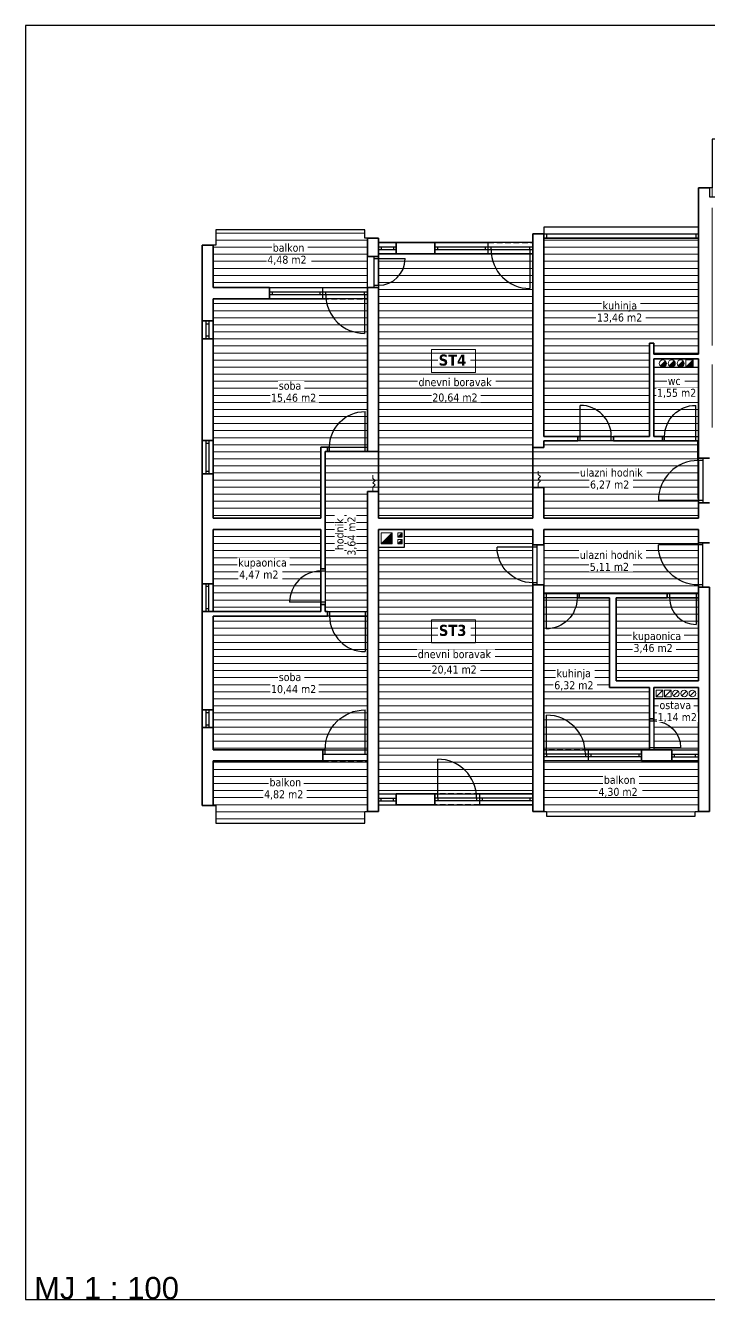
# Model space of a CAD drawing. Header units: centimetres. Extents: x 642232439 to 646206409, y 502891828 to 503284195.
# Drawn here: x 646184511 to 646186050, y 503268121 to 503270987 of the extents above; entities that cross this region are included whole.
import ezdxf

# ---------------------------------------------------------------- set-up
doc = ezdxf.new("R2010")
doc.units = ezdxf.units.CM
doc.linetypes.add('HIDDENX2', pattern=[19.05, 12.7, -6.35])
for name, color, linetype, lineweight in [('.ETAZA_5_ST3', 130, 'Continuous', 13), ('.ETAZA_6_ST4', 200, 'Continuous', 13), ('.ETAZA_7_ST5', 100, 'Continuous', 13), ('_POVRŠINA', 255, 'Continuous', 5), ('TP_01 - 0.35', 1, 'Continuous', 35), ('TP_02 - 0.10', 2, 'Continuous', 9), ('TP_03 - 0.15', 3, 'Continuous', 15), ('TP_07 - 0.20', 7, 'Continuous', 20)]:
    doc.layers.add(name, color=color, linetype=linetype, lineweight=lineweight)
doc.layers.add('_POLILINE_ET', color=4, linetype='Continuous', plot=False)
doc.layers.add('SAST_Linija sastavnice', color=3, linetype='Continuous', plot=False)
for name, color, linetype in [('TP_Hatch', 252, 'Continuous'), ('TP_Hidden', 8, 'HIDDENX2'), ('TP_Otvori', 8, 'Continuous'), ('TP_Otvori.block', 8, 'Continuous')]:
    doc.layers.add(name, color=color, linetype=linetype)
doc.styles.get("Standard").update_dxf_attribs({"font": 'arial.ttf'})
doc.styles.add('tahoma10', font='tahoma.ttf', dxfattribs={"height": 2})
pattern_1 = [(180, (643183442.702, 503085608.108), (-3e-15, -15.875), [])]

# ---------------------------------------------------------------- blocks, each defined once
blk = doc.blocks.new('*U523')
at = {"layer": 'TP_Otvori'}
for p, q in [((5, 0), (5, 80)), ((5, 0), (0, 0)), ((85, 0), (5, 0)), ((5, -10), (5, 0)), ((85, -10), (85, 0)), ((85, 0), (90, 0)), ((90, -10), (0, -10))]:
    blk.add_line(p, q, dxfattribs=at)
blk.add_arc((5, 0), 80, 0, 90, dxfattribs=at)
blk = doc.blocks.new('*U525')
at = {"layer": 'TP_Otvori'}
for p, q in [((5, 0), (5, 90)), ((5, 0), (0, 0)), ((95, 0), (5, 0)), ((5, -10), (5, 0)), ((95, -10), (95, 0)), ((95, 0), (100, 0)), ((100, -10), (0, -10))]:
    blk.add_line(p, q, dxfattribs=at)
blk.add_arc((5, 0), 90, 0, 90, dxfattribs=at)
blk = doc.blocks.new('*U526')
at = {"layer": 'TP_Otvori'}
for p, q in [((5, 0), (5, 60)), ((5, 0), (0, 0)), ((65, 0), (5, 0)), ((5, -10), (5, 0)), ((65, -10), (65, 0)), ((65, 0), (70, 0)), ((70, -10), (0, -10))]:
    blk.add_line(p, q, dxfattribs=at)
blk.add_arc((5, 0), 60, 0, 90, dxfattribs=at)
blk = doc.blocks.new('*U524')
at = {"layer": 'TP_Otvori'}
for p, q in [((5, 0), (5, 70)), ((5, 0), (0, 0)), ((75, 0), (5, 0)), ((5, -10), (5, 0)), ((75, -10), (75, 0)), ((75, 0), (80, 0)), ((80, -10), (0, -10))]:
    blk.add_line(p, q, dxfattribs=at)
blk.add_arc((5, 0), 70, 0, 90, dxfattribs=at)
blk = doc.blocks.new('*U93')
at = {"layer": 'TP_01 - 0.35'}
for p, q in [((0, 0), (0, -30)), ((72, 0), (72, -30))]:
    blk.add_line(p, q, dxfattribs=at)
at = {"layer": 'TP_Otvori'}
for p, q in [((0, 0), (72, 0)), ((0, -11.3), (72, -11.3)), ((0, -18.8), (72, -18.8)), ((0, -30), (72, -30)), ((7.5, -11.3), (7.5, -18.8)), ((64.5, -11.3), (64.5, -18.8))]:
    blk.add_line(p, q, dxfattribs=at)
blk = doc.blocks.new('*U89')
at = {"layer": 'TP_01 - 0.35'}
for p, q in [((0, 0), (0, -30)), ((48, 0), (48, -30))]:
    blk.add_line(p, q, dxfattribs=at)
at = {"layer": 'TP_Otvori'}
for p, q in [((0, 0), (48, 0)), ((0, -11.3), (48, -11.3)), ((0, -18.8), (48, -18.8)), ((0, -30), (48, -30)), ((7.5, -11.3), (7.5, -18.8)), ((40.5, -11.3), (40.5, -18.8))]:
    blk.add_line(p, q, dxfattribs=at)
blk = doc.blocks.new('*U527')
at = {"layer": 'TP_01 - 0.35'}
for p, q in [((0, 0), (0, -30)), ((48, 0), (48, -30))]:
    blk.add_line(p, q, dxfattribs=at)
at = {"layer": 'TP_Otvori'}
for p, q in [((0, 0), (48, 0)), ((0, -11.3), (48, -11.3)), ((0, -18.8), (48, -18.8)), ((0, -30), (48, -30)), ((7.5, -11.3), (7.5, -18.8)), ((40.5, -11.3), (40.5, -18.8))]:
    blk.add_line(p, q, dxfattribs=at)
blk = doc.blocks.new('*U102')
at = {"layer": 'TP_01 - 0.35'}
for p, q in [((0, 0), (0, -30)), ((48, 0), (48, -30))]:
    blk.add_line(p, q, dxfattribs=at)
at = {"layer": 'TP_Otvori'}
for p, q in [((0, 0), (48, 0)), ((0, -11.3), (48, -11.3)), ((0, -18.8), (48, -18.8)), ((0, -30), (48, -30)), ((7.5, -11.3), (7.5, -18.8)), ((40.5, -11.3), (40.5, -18.8))]:
    blk.add_line(p, q, dxfattribs=at)
blk = doc.blocks.new('*U105')
at = {"layer": 'TP_01 - 0.35'}
for p, q in [((0, 0), (0, -30)), ((75, 0), (75, -30))]:
    blk.add_line(p, q, dxfattribs=at)
at = {"layer": 'TP_Otvori'}
for p, q in [((0, 0), (75, 0)), ((0, -11.3), (75, -11.3)), ((0, -18.8), (75, -18.8)), ((0, -30), (75, -30)), ((7.5, -11.3), (7.5, -18.8)), ((67.5, -11.3), (67.5, -18.8))]:
    blk.add_line(p, q, dxfattribs=at)
blk = doc.blocks.new('*U104')
at = {"layer": 'TP_Otvori'}
for p, q in [((5, 0), (5, 70)), ((5, 0), (0, 0)), ((75, 0), (5, 0)), ((5, -10), (5, 0)), ((75, -10), (75, 0)), ((75, 0), (80, 0)), ((80, -10), (0, -10))]:
    blk.add_line(p, q, dxfattribs=at)
blk.add_arc((5, 0), 70, 0, 90, dxfattribs=at)
blk = doc.blocks.new('*U101')
at = {"layer": 'TP_01 - 0.35'}
for p, q in [((0, 0), (0, -30)), ((90, 0), (90, -30))]:
    blk.add_line(p, q, dxfattribs=at)
at = {"layer": 'TP_Otvori'}
for p, q in [((0, 0), (90, 0)), ((0, -11.3), (90, -11.3)), ((0, -18.8), (90, -18.8)), ((0, -30), (90, -30)), ((7.5, -11.3), (7.5, -18.8)), ((82.5, -11.3), (82.5, -18.8))]:
    blk.add_line(p, q, dxfattribs=at)

msp = doc.modelspace()

# ---------------------------------------------------------------- hatches: boundary and pattern name
at = {"layer": '.ETAZA_5_ST3'}
h = msp.add_hatch(dxfattribs=at)
h.set_pattern_fill('ANSI31', color=256, scale=5, angle=135)
h.set_pattern_definition(pattern_1)
h.paths.add_polyline_path([(646185677.33, 503269699.52), (646185677.33, 503269357.52), (646185915.33, 503269357.52), (646185915.33, 503269497.52), (646185825.33, 503269497.52), (646185825.33, 503269699.52)], flags=17)
h.paths.add_polyline_path([(646185840.33, 503269699.52), (646185840.33, 503269512.52), (646186025.33, 503269512.52), (646186025.33, 503269699.52)], flags=17)
h.paths.add_polyline_path([(646185677.33, 503269332.52), (646185677.33, 503269218.52), (646185683.33, 503269218.52), (646185683.33, 503269208.52), (646186018.33, 503269208.52), (646186018.33, 503269218.52), (646186025.33, 503269218.52), (646186025.33, 503269332.52)])
edge = h.paths.add_edge_path()
edge.add_line((646185677.33, 503269853.52), (646185677.33, 503269709.52))
edge.add_line((646185677.33, 503269709.52), (646186025.33, 503269709.52))
edge.add_line((646186025.33, 503269709.52), (646186025.33, 503269853.52))
edge.add_line((646186025.33, 503269853.52), (646185677.33, 503269853.52))
edge.add_line((646185363.33, 503269853.52), (646185363.33, 503269812.52))
edge.add_line((646185363.33, 503269812.52), (646185305.33, 503269812.52))
edge.add_line((646185305.33, 503269812.52), (646185305.33, 503269258.52))
edge.add_line((646185305.33, 503269258.52), (646185652.33, 503269258.52))
edge.add_line((646185652.33, 503269258.52), (646185652.33, 503269853.52))
edge.add_line((646185652.33, 503269853.52), (646185363.33, 503269853.52))
edge.add_line((646185925.33, 503269472.52), (646185925.33, 503269357.52))
edge.add_line((646185925.33, 503269357.52), (646186025.33, 503269358.02))
edge.add_line((646186025.33, 503269358.02), (646186025.33, 503269472.52))
edge.add_line((646186025.33, 503269472.52), (646185925.83, 503269472.52))
at = {"layer": '.ETAZA_6_ST4'}
h = msp.add_hatch(dxfattribs=at)
h.set_pattern_fill('ANSI31', color=256, scale=5, angle=135)
h.set_pattern_definition(pattern_1)
h.paths.add_polyline_path([(646185677.33, 503270052.52), (646185677.33, 503270037.52), (646185652.33, 503270037.52), (646185652.33, 503269947.52), (646185677.33, 503269947.52), (646185677.33, 503269878.52), (646186025.33, 503269878.52), (646186024.33, 503270052.52)], flags=17)
h.paths.add_polyline_path([(646185677.33, 503270508.52), (646185677.33, 503270062.52), (646185915.33, 503270062.52), (646185915.33, 503270272.52), (646185925.33, 503270272.52), (646185925.33, 503270247.52), (646186025.33, 503270247.52), (646186025.33, 503270508.52)])
h.paths.add_polyline_path([(646184939.33, 503270527.52), (646184939.33, 503270492.52), (646184933.33, 503270492.52), (646184933.33, 503270397.52), (646185280.33, 503270397.52), (646185280.33, 503270508.52), (646185274.33, 503270508.52), (646185274.33, 503270527.52)])
h.paths.add_polyline_path([(646184933.33, 503270372.52), (646184933.33, 503269878.52), (646185175.33, 503269878.52), (646185175.33, 503270038.52), (646185280.33, 503270038.52), (646185280.33, 503270372.52)])
h.paths.add_polyline_path([(646185305.33, 503270028.52), (646185185.33, 503270028.52), (646185185.33, 503269668.52), (646185280.33, 503269668.52), (646185280.33, 503269938.52), (646185305.33, 503269938.52)])
h.paths.add_polyline_path([(646184933.33, 503269853.52), (646184933.33, 503269668.52), (646185175.33, 503269668.52), (646185175.33, 503269853.52)])
h.paths.add_polyline_path([(646184933.33, 503269658.52), (646184933.33, 503269357.52), (646185280.33, 503269357.52), (646185280.33, 503269658.52)])
h.paths.add_polyline_path([(646184933.33, 503269332.52), (646184933.33, 503269232.52), (646184939.33, 503269232.52), (646184939.33, 503269192.52), (646185274.33, 503269192.52), (646185274.33, 503269218.52), (646185280.33, 503269218.52), (646185280.33, 503269332.52)])
edge = h.paths.add_edge_path()
edge.add_line((646185925.33, 503270217.52), (646185925.33, 503270062.52))
edge.add_line((646185925.33, 503270062.52), (646186025.33, 503270062.52))
edge.add_line((646186025.33, 503270062.52), (646186025.33, 503270217.52))
edge.add_line((646186025.33, 503270217.52), (646185925.33, 503270217.52))
edge.add_line((646185305.33, 503270473.52), (646185305.33, 503269878.52))
edge.add_line((646185305.33, 503269878.52), (646185652.33, 503269878.52))
edge.add_line((646185652.33, 503269878.52), (646185652.33, 503270473.52))
edge.add_line((646185652.33, 503270473.52), (646185305.33, 503270473.52))
at = {"layer": '.ETAZA_7_ST5'}
h = msp.add_hatch(dxfattribs=at)
h.set_pattern_fill('ANSI31', color=256, scale=5, angle=45)
h.set_pattern_definition([(90, (643183442.702, 503085608.108), (-15.875, 3e-15), [])])
h.paths.add_polyline_path([(646186056.33, 503270731.52), (646186056.33, 503270621.52), (646186050.33, 503270621.52), (646186050.33, 503270601.52), (646186396.33, 503270601.52), (646186396.33, 503270731.52)])
h.paths.add_polyline_path([(646186050.33, 503270576.52), (646186050.33, 503270267.52), (646186396.33, 503270267.52), (646186396.33, 503270576.52)], flags=17)
h.paths.add_polyline_path([(646186421.33, 503270762.52), (646186421.33, 503270267.52), (646186767.33, 503270267.52), (646186767.33, 503270762.52)])
h.paths.add_polyline_path([(646186792.33, 503270466.72), (646186792.33, 503270182.52), (646186964.33, 503270182.52), (646186964.33, 503270192.72), (646187137.33, 503270192.72), (646187137.33, 503270466.72)])
h.paths.add_polyline_path([(646186792.33, 503270172.52), (646186792.33, 503270027.72), (646186884.33, 503270027.72), (646186884.33, 503270172.52)])
edge = h.paths.add_edge_path()
edge.add_line((646186132.33, 503270257.52), (646186132.33, 503270224.52))
edge.add_line((646186132.33, 503270224.52), (646186050.33, 503270224.52))
edge.add_line((646186050.33, 503270224.52), (646186050.33, 503270082.52))
edge.add_line((646186050.33, 503270082.52), (646186296.33, 503270082.52))
edge.add_line((646186296.33, 503270082.52), (646186296.33, 503270257.52))
edge.add_line((646186296.33, 503270257.52), (646186132.33, 503270257.52))
edge.add_line((646186306.33, 503270257.52), (646186306.33, 503270082.52))
edge.add_line((646186306.33, 503270082.52), (646186396.33, 503270082.52))
edge.add_line((646186396.33, 503270082.52), (646186396.33, 503270142.52))
edge.add_line((646186396.33, 503270142.52), (646186421.33, 503270142.52))
edge.add_line((646186421.33, 503270142.52), (646186421.33, 503270122.52))
edge.add_line((646186421.33, 503270122.52), (646186481.33, 503270122.52))
edge.add_line((646186481.33, 503270122.52), (646186481.33, 503270082.52))
edge.add_line((646186481.33, 503270082.52), (646186767.33, 503270082.52))
edge.add_line((646186767.33, 503270082.52), (646186767.33, 503270257.52))
edge.add_line((646186767.33, 503270257.52), (646186306.33, 503270257.52))
edge.add_line((646186792.33, 503270596.72), (646186792.33, 503270491.72))
edge.add_line((646186792.33, 503270491.72), (646187137.33, 503270491.72))
edge.add_line((646187137.33, 503270491.72), (646187137.33, 503270596.72))
edge.add_line((646187137.33, 503270596.72), (646186792.33, 503270596.72))
edge.add_line((646186894.33, 503270172.52), (646186894.33, 503270027.72))
edge.add_line((646186894.33, 503270027.72), (646186964.33, 503270027.72))
edge.add_line((646186964.33, 503270027.72), (646186964.33, 503270172.52))
edge.add_line((646186964.33, 503270172.52), (646186894.33, 503270172.52))
at = {"layer": 'TP_07 - 0.20'}
h = msp.add_hatch(color=256, dxfattribs=at)
h.dxf.hatch_style = 1
h.paths.add_polyline_path([(646185311.24, 503269821.02), (646185336.24, 503269821.02), (646185336.24, 503269846.02)])
h = msp.add_hatch(color=256, dxfattribs=at)
h.dxf.hatch_style = 1
h.paths.add_polyline_path([(646185358.74, 503269846.02), (646185348.74, 503269836.02), (646185358.74, 503269836.02)])
h.paths.add_polyline_path([(646185348.74, 503269821.02), (646185358.74, 503269821.02), (646185358.74, 503269831.02)])
at = {"layer": 'TP_Hatch'}
h = msp.add_hatch(color=256, dxfattribs=at)
h.dxf.hatch_style = 1
edge = h.paths.add_edge_path()
edge.add_arc((646185945.35, 503270226.8), 8, 225, 270)
edge.add_arc((646185945.35, 503270226.8), 8, 270, 360)
edge.add_arc((646185945.35, 503270226.8), 8, 0, 45)
edge.add_line((646185951, 503270232.45), (646185939.69, 503270221.14))
h = msp.add_hatch(color=256, dxfattribs=at)
h.dxf.hatch_style = 1
edge = h.paths.add_edge_path()
edge.add_arc((646185965.35, 503270226.8), 8, 225, 270)
edge.add_arc((646185965.35, 503270226.8), 8, 270, 360)
edge.add_arc((646185965.35, 503270226.8), 8, 0, 45)
edge.add_line((646185971, 503270232.45), (646185959.69, 503270221.14))
h = msp.add_hatch(color=256, dxfattribs=at)
h.dxf.hatch_style = 1
edge = h.paths.add_edge_path()
edge.add_arc((646185985.35, 503270226.8), 8, 225, 270)
edge.add_arc((646185985.35, 503270226.8), 8, 270, 360)
edge.add_arc((646185985.35, 503270226.8), 8, 0, 45)
edge.add_line((646185991, 503270232.45), (646185979.69, 503270221.14))
h = msp.add_hatch(color=256, dxfattribs=at)
h.dxf.hatch_style = 1
h.paths.add_polyline_path([(646186013.35, 503270218.8), (646186013.35, 503270234.8), (646185997.35, 503270218.8)])

# ---------------------------------------------------------------- linework, layer by layer
at = {"layer": '_POLILINE_ET'}
for points in [[(646186056.33, 503270731.52), (646186056.33, 503270621.52), (646186050.33, 503270621.52), (646186050.33, 503270601.52), (646186396.33, 503270601.52), (646186396.33, 503270731.52), (646186056.33, 503270731.52)], [(646184939.33, 503270527.52), (646184939.33, 503270492.52), (646184933.33, 503270492.52), (646184933.33, 503270397.52), (646185280.33, 503270397.52), (646185280.33, 503270508.52), (646185274.33, 503270508.52), (646185274.33, 503270527.52), (646184939.33, 503270527.52)], [(646185677.33, 503270508.52), (646185677.33, 503270062.52), (646185915.33, 503270062.52), (646185915.33, 503270272.52), (646185925.33, 503270272.52), (646185925.33, 503270247.52), (646186025.33, 503270247.52), (646186025.33, 503270508.52), (646185677.33, 503270508.52)], [(646185305.33, 503270473.52), (646185305.33, 503269878.52), (646185652.33, 503269878.52), (646185652.33, 503270473.52), (646185305.33, 503270473.52)], [(646184933.33, 503270372.52), (646184933.33, 503269878.52), (646185175.33, 503269878.52), (646185175.33, 503270038.52), (646185280.33, 503270038.52), (646185280.33, 503270372.52), (646184933.33, 503270372.52)], [(646185925.33, 503270217.52), (646185925.33, 503270062.52), (646186025.33, 503270062.52), (646186025.33, 503270217.52), (646185925.33, 503270217.52)], [(646185677.33, 503270052.52), (646185677.33, 503270037.52), (646185652.33, 503270037.52), (646185652.33, 503269947.52), (646185677.33, 503269947.52), (646185677.33, 503269878.52), (646186025.33, 503269878.52), (646186024.33, 503270052.52), (646185677.33, 503270052.52)], [(646185305.33, 503270028.52), (646185185.33, 503270028.52), (646185185.33, 503269668.52), (646185280.33, 503269668.52), (646185280.33, 503269938.52), (646185305.33, 503269938.52), (646185305.33, 503270028.52)], [(646184933.33, 503269853.52), (646184933.33, 503269668.52), (646185175.33, 503269668.52), (646185175.33, 503269853.52), (646184933.33, 503269853.52)], [(646185363.33, 503269853.52), (646185363.33, 503269812.52), (646185305.33, 503269812.52), (646185305.33, 503269258.52), (646185652.33, 503269258.52), (646185652.33, 503269853.52), (646185363.33, 503269853.52)], [(646185677.33, 503269853.52), (646185677.33, 503269709.52), (646186025.33, 503269709.52), (646186025.33, 503269853.52), (646185677.33, 503269853.52)], [(646185677.33, 503269699.52), (646185677.33, 503269357.52), (646185915.33, 503269357.52), (646185915.33, 503269497.52), (646185825.33, 503269497.52), (646185825.33, 503269699.52), (646185677.33, 503269699.52)], [(646185840.33, 503269699.52), (646185840.33, 503269512.52), (646186025.33, 503269512.52), (646186025.33, 503269699.52), (646185840.33, 503269699.52)], [(646184933.33, 503269658.52), (646184933.33, 503269357.52), (646185280.33, 503269357.52), (646185280.33, 503269658.52), (646184933.33, 503269658.52)], [(646185925.33, 503269472.52), (646185925.33, 503269357.52), (646186025.33, 503269358.02), (646186025.33, 503269472.52), (646185925.83, 503269472.52)], [(646184933.33, 503269332.52), (646184933.33, 503269232.52), (646184939.33, 503269232.52), (646184939.33, 503269192.52), (646185274.33, 503269192.52), (646185274.33, 503269218.52), (646185280.33, 503269218.52), (646185280.33, 503269332.52), (646184933.33, 503269332.52)], [(646185677.33, 503269332.52), (646185677.33, 503269218.52), (646185683.33, 503269218.52), (646185683.33, 503269208.52), (646186018.33, 503269208.52), (646186018.33, 503269218.52), (646186025.33, 503269218.52), (646186025.33, 503269332.52), (646185677.33, 503269332.52)]]:
    msp.add_lwpolyline(points, dxfattribs=at)
at = {"layer": 'SAST_Linija sastavnice'}
msp.add_lwpolyline([(646188408.92, 503270987.07), (646184510.92, 503270987.07), (646184510.92, 503268121.07), (646188408.92, 503268121.07)], close=True, dxfattribs=at)
at = {"layer": 'TP_01 - 0.35'}
for p, q in [((646186025.33, 503270621.52), (646186025.33, 503270247.52)), ((646186050.33, 503270621.52), (646186025.33, 503270621.52)), ((646185652.33, 503270518.52), (646185652.33, 503270037.52)), ((646185677.33, 503270518.52), (646185652.33, 503270518.52)), ((646185677.33, 503270518.52), (646185677.33, 503270062.52)), ((646184908.33, 503270492.52), (646184908.33, 503270322.52)), ((646184908.33, 503270492.52), (646184933.33, 503270492.52)), ((646184933.33, 503270492.52), (646184933.33, 503270397.52)), ((646185280.33, 503270508.52), (646185280.33, 503270467.52)), ((646185280.33, 503270508.52), (646185305.33, 503270508.52)), ((646185305.33, 503270508.52), (646185305.33, 503270467.52)), ((646185345.33, 503270498.52), (646185345.33, 503270473.52)), ((646185345.33, 503270498.52), (646185432.33, 503270498.52)), ((646185432.33, 503270498.52), (646185432.33, 503270473.52)), ((646185280.33, 503270467.52), (646185305.33, 503270467.52)), ((646185345.33, 503270473.52), (646185432.33, 503270473.52)), ((646184933.33, 503270397.52), (646185060.33, 503270397.52)), ((646185060.33, 503270397.52), (646185060.33, 503270372.52)), ((646185280.33, 503270397.52), (646185280.33, 503270028.52)), ((646185280.33, 503270397.52), (646185305.33, 503270397.52)), ((646185305.33, 503270397.52), (646185305.33, 503270028.52)), ((646184933.33, 503270372.52), (646184933.33, 503270322.52)), ((646184933.33, 503270372.52), (646185060.33, 503270372.52)), ((646184933.33, 503270322.52), (646184908.33, 503270322.52)), ((646184908.33, 503270282.52), (646184908.33, 503270053.52)), ((646184933.33, 503270282.52), (646184908.33, 503270282.52)), ((646184933.33, 503270282.52), (646184933.33, 503270053.52)), ((646185915.33, 503270272.52), (646185915.33, 503270217.52)), ((646185925.33, 503270272.52), (646185915.33, 503270272.52)), ((646185925.33, 503270272.52), (646185925.33, 503270247.52)), ((646185925.33, 503270247.52), (646186025.33, 503270247.52)), ((646185925.33, 503270237.52), (646185925.33, 503270217.52)), ((646185925.33, 503270237.52), (646186025.33, 503270237.52)), ((646186025.33, 503270237.52), (646186025.33, 503270013.52)), ((646185915.33, 503270217.52), (646185915.33, 503270062.52)), ((646185925.33, 503270217.52), (646185925.33, 503270062.52)), ((646185677.33, 503270062.52), (646185754.33, 503270062.52)), ((646185754.33, 503270062.52), (646185754.33, 503270052.52)), ((646185834.33, 503270062.52), (646185915.33, 503270062.52)), ((646185834.33, 503270062.52), (646185834.33, 503270052.52)), ((646185925.33, 503270062.52), (646185944.33, 503270062.52)), ((646185944.33, 503270062.52), (646185944.33, 503270052.52)), ((646184933.33, 503270053.52), (646184908.33, 503270053.52)), ((646185175.33, 503270038.52), (646185190.33, 503270038.52)), ((646185175.33, 503270038.52), (646185175.33, 503269878.52)), ((646185190.33, 503270038.52), (646185190.33, 503270028.52)), ((646185652.33, 503270037.52), (646185677.33, 503270037.52)), ((646185677.33, 503270052.52), (646185677.33, 503270037.52)), ((646185677.33, 503270052.52), (646185754.33, 503270052.52)), ((646185834.33, 503270052.52), (646185944.33, 503270052.52)), ((646185185.33, 503270028.52), (646185190.33, 503270028.52)), ((646185185.33, 503270028.52), (646185185.33, 503269764.52)), ((646185305.33, 503270028.52), (646185280.33, 503270028.52)), ((646186050.33, 503270013.52), (646186025.33, 503270013.52)), ((646184908.33, 503269978.52), (646184908.33, 503269731.02)), ((646184933.33, 503269978.52), (646184908.33, 503269978.52)), ((646184933.33, 503269978.52), (646184933.33, 503269878.52)), ((646185652.33, 503269947.52), (646185652.33, 503269878.52)), ((646185652.33, 503269947.52), (646185677.33, 503269947.52)), ((646185677.33, 503269947.52), (646185677.33, 503269878.52)), ((646185280.33, 503269938.52), (646185280.33, 503269878.52)), ((646185305.33, 503269938.52), (646185280.33, 503269938.52)), ((646185305.33, 503269938.52), (646185305.33, 503269878.52)), ((646186025.33, 503269913.52), (646186025.33, 503269878.52)), ((646186050.33, 503269913.52), (646186025.33, 503269913.52)), ((646184933.33, 503269878.52), (646185175.33, 503269878.52)), ((646185280.33, 503269878.52), (646185280.33, 503269218.52)), ((646185305.33, 503269878.52), (646185652.33, 503269878.52)), ((646185677.33, 503269878.52), (646186025.33, 503269878.52)), ((646184933.33, 503269853.52), (646184933.33, 503269731.02)), ((646184933.33, 503269853.52), (646185175.33, 503269853.52)), ((646185175.33, 503269853.52), (646185175.33, 503269764.52)), ((646185305.33, 503269853.52), (646185305.33, 503269218.52)), ((646185305.33, 503269853.52), (646185652.33, 503269853.52)), ((646185652.33, 503269853.52), (646185652.33, 503269818.52)), ((646185677.33, 503269853.52), (646185677.33, 503269818.52)), ((646185677.33, 503269853.52), (646186025.33, 503269853.52)), ((646186025.33, 503269853.52), (646186025.33, 503269823.52)), ((646185677.33, 503269818.52), (646185652.33, 503269818.52)), ((646186025.33, 503269823.52), (646186050.33, 503269823.52)), ((646185175.33, 503269764.52), (646185185.33, 503269764.52)), ((646184933.33, 503269731.02), (646184908.33, 503269731.02)), ((646185652.33, 503269728.52), (646185652.33, 503269218.52)), ((646185677.33, 503269728.52), (646185652.33, 503269728.52)), ((646185677.33, 503269728.52), (646185677.33, 503269709.52)), ((646186025.33, 503269723.52), (646186025.33, 503269709.52)), ((646186025.33, 503269723.52), (646186050.33, 503269723.52)), ((646186050.33, 503269723.52), (646186050.33, 503269218.52)), ((646185677.33, 503269709.52), (646185677.33, 503269218.52)), ((646185757.33, 503269709.52), (646185757.33, 503269699.52)), ((646185757.33, 503269709.52), (646185955.33, 503269709.52)), ((646185757.33, 503269699.52), (646185825.33, 503269699.52)), ((646185825.33, 503269699.52), (646185825.33, 503269497.52)), ((646185840.33, 503269699.52), (646185955.33, 503269699.52)), ((646185840.33, 503269699.52), (646185840.33, 503269512.52)), ((646185955.33, 503269709.52), (646185955.33, 503269699.52)), ((646186025.33, 503269709.52), (646186025.33, 503269699.52)), ((646186025.33, 503269699.52), (646186025.33, 503269512.52)), ((646184908.33, 503269668.52), (646184908.33, 503269447.52)), ((646184933.33, 503269668.52), (646184908.33, 503269668.52)), ((646184933.33, 503269668.52), (646185175.33, 503269668.52)), ((646184933.33, 503269658.52), (646184933.33, 503269447.52)), ((646184933.33, 503269658.52), (646185190.33, 503269658.52)), ((646185175.33, 503269684.52), (646185175.33, 503269668.52)), ((646185175.33, 503269684.52), (646185185.33, 503269684.52)), ((646185185.33, 503269684.52), (646185185.33, 503269668.52)), ((646185185.33, 503269668.52), (646185190.33, 503269668.52)), ((646185190.33, 503269668.52), (646185190.33, 503269658.52)), ((646185825.33, 503269497.52), (646185915.33, 503269497.52)), ((646185840.33, 503269512.52), (646186025.33, 503269512.52)), ((646185915.33, 503269497.52), (646185915.33, 503269427.52)), ((646185925.33, 503269497.52), (646186025.33, 503269497.52)), ((646185925.33, 503269497.52), (646185925.33, 503269427.52)), ((646186025.33, 503269497.52), (646186025.33, 503269218.52)), ((646184933.33, 503269447.52), (646184908.33, 503269447.52)), ((646184933.33, 503269447.52), (646184908.33, 503269447.52)), ((646184908.33, 503269407.52), (646184908.33, 503269232.52)), ((646184933.33, 503269407.52), (646184908.33, 503269407.52)), ((646184933.33, 503269407.52), (646184908.33, 503269407.52)), ((646184933.33, 503269407.52), (646184933.33, 503269357.52)), ((646185915.33, 503269427.52), (646185925.33, 503269427.52)), ((646184933.33, 503269357.52), (646185180.33, 503269357.52)), ((646185180.33, 503269332.52), (646185180.33, 503269357.52)), ((646185897.33, 503269357.52), (646185897.33, 503269332.52)), ((646185897.33, 503269357.52), (646185965.33, 503269357.52)), ((646185965.33, 503269357.52), (646185965.33, 503269332.52)), ((646184933.33, 503269332.52), (646184933.33, 503269232.52)), ((646184933.33, 503269332.52), (646185180.33, 503269332.52)), ((646185897.33, 503269332.52), (646185965.33, 503269332.52)), ((646185345.33, 503269258.52), (646185345.33, 503269233.52)), ((646185345.33, 503269258.52), (646185432.33, 503269258.52)), ((646185432.33, 503269258.52), (646185432.33, 503269233.52)), ((646184933.33, 503269232.52), (646184908.33, 503269232.52)), ((646185345.33, 503269233.52), (646185432.33, 503269233.52)), ((646185280.33, 503269218.52), (646185305.33, 503269218.52)), ((646185652.33, 503269218.52), (646185677.33, 503269218.52)), ((646186025.33, 503269218.52), (646186050.33, 503269218.52))]:
    msp.add_line(p, q, dxfattribs=at)
at = {"layer": 'TP_03 - 0.15'}
for p, q in [((646185292.83, 503269968.32), (646185292.83, 503269975.32)), ((646185664.83, 503269977.32), (646185664.83, 503269984.32)), ((646185664.83, 503269977.32), (646185669.78, 503269972.37)), ((646185664.83, 503269967.42), (646185669.78, 503269972.37)), ((646185292.83, 503269968.32), (646185297.78, 503269963.37)), ((646185292.83, 503269958.42), (646185297.78, 503269963.37)), ((646185292.83, 503269958.42), (646185297.78, 503269953.47)), ((646185292.83, 503269948.52), (646185297.78, 503269953.47)), ((646185292.83, 503269938.52), (646185292.83, 503269948.52)), ((646185664.83, 503269967.42), (646185669.78, 503269962.47)), ((646185664.83, 503269957.52), (646185669.78, 503269962.47)), ((646185664.83, 503269947.52), (646185664.83, 503269957.52))]:
    msp.add_line(p, q, dxfattribs=at)
at = {"layer": 'TP_07 - 0.20'}
for p, q in [((646184939.33, 503270527.52), (646185274.33, 503270527.52)), ((646184939.33, 503270527.52), (646184939.33, 503270492.52)), ((646185274.33, 503270527.52), (646185274.33, 503270508.52)), ((646185677.33, 503270533.52), (646186025.33, 503270533.52)), ((646185677.33, 503270533.52), (646185677.33, 503270518.52)), ((646184939.33, 503270492.52), (646184933.33, 503270492.52)), ((646184933.33, 503270492.52), (646184933.33, 503270492.52)), ((646185280.33, 503270508.52), (646185274.33, 503270508.52)), ((646185951, 503270232.45), (646185939.69, 503270221.14)), ((646185971, 503270232.45), (646185959.69, 503270221.14)), ((646185991, 503270232.45), (646185979.69, 503270221.14)), ((646186013.35, 503270234.8), (646185997.35, 503270218.8)), ((646185925.33, 503270217.52), (646186025.33, 503270217.52)), ((646185336.24, 503269846.02), (646185311.24, 503269821.02)), ((646185358.74, 503269846.02), (646185348.74, 503269836.02)), ((646185358.74, 503269831.02), (646185348.74, 503269821.02)), ((646185363.33, 503269812.52), (646185363.33, 503269853.52)), ((646185305.33, 503269812.52), (646185363.33, 503269812.52)), ((646185945.2, 503269491.9), (646185930.2, 503269476.9)), ((646185963.7, 503269491.9), (646185948.7, 503269476.9)), ((646185980.01, 503269489.7), (646185969.4, 503269479.1)), ((646185998.51, 503269489.7), (646185987.9, 503269479.1)), ((646186017.01, 503269489.7), (646186006.4, 503269479.1)), ((646185925.33, 503269472.52), (646186025.33, 503269472.52)), ((646184939.33, 503269232.52), (646184933.33, 503269232.52)), ((646184933.33, 503269232.52), (646184933.33, 503269232.52)), ((646184939.33, 503269232.52), (646184939.33, 503269192.52)), ((646185274.33, 503269218.52), (646185274.33, 503269192.52)), ((646185280.33, 503269218.52), (646185274.33, 503269218.52)), ((646185683.33, 503269218.52), (646185677.33, 503269218.52)), ((646185683.33, 503269218.52), (646185683.33, 503269208.52)), ((646185683.33, 503269208.52), (646186018.33, 503269208.52)), ((646186018.33, 503269218.52), (646186018.33, 503269208.52)), ((646186025.33, 503269218.52), (646186018.33, 503269218.52)), ((646184939.33, 503269192.52), (646185274.33, 503269192.52))]:
    msp.add_line(p, q, dxfattribs=at)
for points in [[(646185997.35, 503270234.8), (646186013.35, 503270234.8), (646186013.35, 503270218.8), (646185997.35, 503270218.8)], [(646185336.24, 503269846.02), (646185311.24, 503269846.02), (646185311.24, 503269821.02), (646185336.24, 503269821.02)], [(646185358.74, 503269846.02), (646185348.74, 503269846.02), (646185348.74, 503269836.02), (646185358.74, 503269836.02)], [(646185358.74, 503269821.02), (646185348.74, 503269821.02), (646185348.74, 503269831.02), (646185358.74, 503269831.02)], [(646185930.2, 503269491.9), (646185945.2, 503269491.9), (646185945.2, 503269476.9), (646185930.2, 503269476.9)], [(646185948.7, 503269491.9), (646185963.7, 503269491.9), (646185963.7, 503269476.9), (646185948.7, 503269476.9)]]:
    msp.add_lwpolyline(points, close=True, dxfattribs=at)
for centre, radius in [((646185945.35, 503270226.8), 8), ((646185965.35, 503270226.8), 8), ((646185985.35, 503270226.8), 8), ((646185974.7, 503269484.4), 7.5), ((646185993.2, 503269484.4), 7.5), ((646186011.7, 503269484.4), 7.5)]:
    msp.add_circle(centre, radius, dxfattribs=at)
at = {"layer": 'TP_Hidden'}
for p, q in [((646185552.33, 503270498.52), (646185652.33, 503270498.52)), ((646185280.33, 503270397.52), (646185280.33, 503270467.52)), ((646185552.33, 503270473.52), (646185652.33, 503270473.52)), ((646185180.33, 503270397.52), (646185280.33, 503270397.52)), ((646185180.33, 503270372.52), (646185280.33, 503270372.52)), ((646185677.33, 503269818.52), (646185677.33, 503269728.52)), ((646185777.33, 503269357.52), (646185677.33, 503269357.52)), ((646185180.33, 503269332.52), (646185280.33, 503269332.52)), ((646185777.33, 503269332.52), (646185677.33, 503269332.52)), ((646185532.33, 503269258.52), (646185432.33, 503269258.52)), ((646185532.33, 503269233.52), (646185432.33, 503269233.52))]:
    msp.add_line(p, q, dxfattribs=at)
at = {"layer": 'TP_Otvori'}
for p, q in [((646185677.33, 503270518.52), (646186025.33, 503270518.52)), ((646185683.33, 503270518.52), (646185683.33, 503270508.52)), ((646186019.33, 503270518.52), (646186019.33, 503270508.52)), ((646185432.33, 503270498.52), (646185552.33, 503270498.52)), ((646185432.33, 503270489.15), (646185552.33, 503270489.15)), ((646185438.58, 503270482.9), (646185438.58, 503270489.15)), ((646185546.08, 503270482.9), (646185546.08, 503270489.15)), ((646185552.33, 503270473.52), (646185552.33, 503270498.52)), ((646185552.33, 503270489.15), (646185652.33, 503270489.15)), ((646185558.58, 503270482.9), (646185558.58, 503270489.15)), ((646185646.08, 503270482.9), (646185646.08, 503270489.15)), ((646185677.33, 503270508.52), (646186025.33, 503270508.52)), ((646185432.33, 503270482.9), (646185552.33, 503270482.9)), ((646185432.33, 503270473.52), (646185552.33, 503270473.52)), ((646185552.33, 503270482.9), (646185652.33, 503270482.9)), ((646185646.08, 503270482.9), (646185646.08, 503270395.4)), ((646185060.33, 503270397.52), (646185180.33, 503270397.52)), ((646185060.33, 503270388.15), (646185180.33, 503270388.15)), ((646185060.33, 503270381.9), (646185180.33, 503270381.9)), ((646185066.58, 503270381.9), (646185066.58, 503270388.15)), ((646185174.08, 503270381.9), (646185174.08, 503270388.15)), ((646185180.33, 503270372.52), (646185180.33, 503270397.52)), ((646185180.33, 503270388.15), (646185280.33, 503270388.15)), ((646185180.33, 503270381.9), (646185280.33, 503270381.9)), ((646185186.58, 503270381.9), (646185186.58, 503270388.15)), ((646185274.08, 503270381.9), (646185274.08, 503270388.15)), ((646185274.08, 503270381.9), (646185274.08, 503270294.4)), ((646185060.33, 503270372.52), (646185180.33, 503270372.52)), ((646185683.58, 503269348.15), (646185683.58, 503269435.65)), ((646185777.33, 503269348.15), (646185677.33, 503269348.15)), ((646185777.33, 503269341.9), (646185677.33, 503269341.9)), ((646185683.58, 503269348.15), (646185683.58, 503269341.9)), ((646185771.08, 503269348.15), (646185771.08, 503269341.9)), ((646185777.33, 503269357.52), (646185777.33, 503269332.52)), ((646185897.33, 503269357.52), (646185777.33, 503269357.52)), ((646185897.33, 503269348.15), (646185777.33, 503269348.15)), ((646185897.33, 503269341.9), (646185777.33, 503269341.9)), ((646185783.58, 503269348.15), (646185783.58, 503269341.9)), ((646185891.08, 503269348.15), (646185891.08, 503269341.9)), ((646185438.58, 503269249.15), (646185438.58, 503269336.65)), ((646185897.33, 503269332.52), (646185777.33, 503269332.52)), ((646185532.33, 503269258.52), (646185532.33, 503269233.52)), ((646185652.33, 503269258.52), (646185532.33, 503269258.52)), ((646185532.33, 503269249.15), (646185432.33, 503269249.15)), ((646185532.33, 503269242.9), (646185432.33, 503269242.9)), ((646185438.58, 503269249.15), (646185438.58, 503269242.9)), ((646185526.08, 503269249.15), (646185526.08, 503269242.9)), ((646185652.33, 503269249.15), (646185532.33, 503269249.15)), ((646185652.33, 503269242.9), (646185532.33, 503269242.9)), ((646185652.33, 503269233.52), (646185532.33, 503269233.52)), ((646185538.58, 503269249.15), (646185538.58, 503269242.9)), ((646185646.08, 503269249.15), (646185646.08, 503269242.9))]:
    msp.add_line(p, q, dxfattribs=at)
for centre, start, end in [((646185646.08, 503270482.9), 180, 270), ((646185274.08, 503270381.9), 180, 270), ((646185683.58, 503269348.15), 0, 90), ((646185438.58, 503269249.15), 0, 90)]:
    msp.add_arc(centre, 87.5, start, end, dxfattribs=at)

# ---------------------------------------------------------------- block references
at = {"layer": 'TP_02 - 0.10', "xscale": -0.8333333796925041, "yscale": 0.8333333796925041, "zscale": 0.8333333796925041, "rotation": 270}
msp.add_blockref('*U105', (646184933.33, 503269668.52), dxfattribs=at)
at = {"layer": 'TP_Otvori.block', "xscale": 0.8333333856529689, "yscale": 0.8333333856529689, "zscale": 0.8333333856529689}
msp.add_blockref('*U527', (646185305.33, 503270498.52), dxfattribs=at)
at = {"layer": 'TP_Otvori.block'}
for name, p, rotation in [('*U526', (646185305.33, 503270467.52), 270), ('*U525', (646186025.33, 503269913.52), 90.00000000000001), ('*U104', (646185175.33, 503269684.52), 89.99999999999999), ('*U526', (646186025.33, 503269699.52), 180), ('*U523', (646185280.33, 503269658.52), 180)]:
    msp.add_blockref(name, p, dxfattribs=dict(at, rotation=rotation))
at = {"layer": 'TP_Otvori.block', "yscale": 0.8333333856529689, "zscale": 0.8333333856529689}
for name, p, xscale, rotation in [('*U527', (646184908.33, 503270282.52), 0.8333333856529689, 90), ('*U101', (646184908.33, 503269978.52), 0.8333333856529689, 90), ('*U102', (646184908.33, 503269407.52), 0.8333333856529689, 90), ('*U93', (646185965.33, 503269332.52), -0.8333333856529689, 180), ('*U89', (646185305.33, 503269233.52), -0.8333333856529689, 180)]:
    msp.add_blockref(name, p, dxfattribs=dict(at, xscale=xscale, rotation=rotation))
at = {"layer": 'TP_Otvori.block', "xscale": -1}
for name, p in [('*U523', (646185280.33, 503270038.52)), ('*U524', (646186024.33, 503270062.52)), ('*U525', (646185280.33, 503269357.52))]:
    msp.add_blockref(name, p, dxfattribs=at)
at = {"layer": 'TP_Otvori.block'}
msp.add_blockref('*U524', (646185754.33, 503270062.52), dxfattribs=at)
at = {"layer": 'TP_Otvori.block', "xscale": -1}
for name, p, rotation in [('*U523', (646185652.33, 503269818.52), 90), ('*U525', (646186025.33, 503269823.52), 90), ('*U524', (646185677.33, 503269699.52), 180), ('*U526', (646185925.33, 503269357.52), 270)]:
    msp.add_blockref(name, p, dxfattribs=dict(at, rotation=rotation))

# ---------------------------------------------------------------- texts
at = {"layer": 'SAST_Linija sastavnice', "insert": (646184510.92, 503268121.07), "char_height": 50, "attachment_point": 7, "rotation": 360}
msp.add_mtext(' MJ 1 : 100', dxfattribs=at)

# ---------------------------------------------------------------- next in the draw order: texts
at = {"layer": '_POVRŠINA', "char_height": 18, "attachment_point": 1, "style": 'tahoma10', "bg_fill": 3, "box_fill_scale": 1.1, "bg_fill_color": 256, "bg_fill_transparency": 0}
for s, width, insert in [('\\pt90;4,48 m2', 97.3042, (646185055.19, 503270469.14)), ('\\pt90;13,46 m2', 107.8544, (646185797.01, 503270339.15)), ('\\pt90;15,46 m2', 106.2097, (646185063.46, 503270158.69)), ('\\pt90;20,64 m2', 106.6066, (646185426.54, 503270159.19)), ('\\pt90;1,55 m2', 89.4896, (646185932.08, 503270169.73)), ('\\pt90;6,27 m2', 95.1345, (646185781.46, 503269963.34)), ('\\pt90;5,11 m2', 95.2551, (646185780.9, 503269778.24)), ('\\pt90;4,47 m2', 94.8308, (646184992.04, 503269760.87)), ('\\pt90;{\\fTahoma|b1|i0|c238|p34;\\H1.3889x;ST3} ', 69.3436, (646185441.32, 503269638.83)), ('\\pt90;3,46 m2', 93.9746, (646185879.21, 503269595.69)), ('\\pt90;20,41 m2', 107.6332, (646185424.78, 503269547.27)), ('\\pt90;10,44 m2', 105.7627, (646185063.46, 503269503.3)), ('\\pt90;6,32 m2', 94.2596, (646185700.91, 503269511.89)), ('\\pt90;1,14 m2', 89.262, (646185933.58, 503269440.16)), ('\\pt90;balkon', 74.7272, (646185060.13, 503269293.65)), ('\\pt90;4,30 m2', 96.8452, (646185800.27, 503269272.05))]:
    msp.add_mtext_dynamic_manual_height_columns(s, width=width, gutter_width=10, heights=[2.54], dxfattribs=dict(at, insert=insert))
at = {"layer": '_POVRŠINA', "insert": (646185235.61, 503269794.31), "char_height": 18, "attachment_point": 1, "rotation": 90, "style": 'tahoma10', "bg_fill": 3, "box_fill_scale": 1.1, "bg_fill_color": 256, "bg_fill_transparency": 0}
msp.add_mtext_dynamic_manual_height_columns('\\pt90;3,64 m2', width=93.0508, gutter_width=10, heights=[2.54], dxfattribs=at)

# ---------------------------------------------------------------- next in the draw order: linework, layer by layer
at = {"layer": '_POVRŠINA'}
msp.add_lwpolyline([(646185424.89, 503269649.89), (646185524.03, 503269649.89), (646185524.03, 503269598.23), (646185424.89, 503269598.23)], close=True, dxfattribs=at)

# ---------------------------------------------------------------- next in the draw order: texts
at = {"layer": '_POVRŠINA', "char_height": 18, "attachment_point": 1, "style": 'tahoma10', "bg_fill": 3, "box_fill_scale": 1.1, "bg_fill_color": 256, "bg_fill_transparency": 0}
for s, width, insert in [('\\pt90;balkon', 76.4044, (646185067.43, 503270496.16)), ('\\pt90;kuhinja', 83.0854, (646185809.73, 503270366.17)), ('\\pt90;soba', 55.6074, (646185081.03, 503270185.71)), ('\\pt90;dnevni boravak', 171.7931, (646185395.51, 503270193.74)), ('\\pt90;wc', 36.1714, (646185956.37, 503270196.41)), ('\\pt90;ulazni hodnik', 148.3696, (646185758.86, 503269990.36)), ('\\pt90;ulazni hodnik', 147.1035, (646185758.31, 503269805.26)), ('\\pt90;kupaonica', 113.7453, (646184989.84, 503269787.89)), ('\\pt90;kupaonica', 113.9549, (646185877.01, 503269622.71)), ('\\pt90;dnevni boravak', 171.7931, (646185393.75, 503269581.82)), ('\\pt90;soba', 55.5154, (646185081.03, 503269530.32)), ('\\pt90;kuhinja', 83.8931, (646185705.97, 503269538.91)), ('\\pt90;ostava', 75.3254, (646185937.79, 503269467.23)), ('\\pt90;balkon', 77.1508, (646185812.52, 503269299.07)), ('\\pt90;4,82 m2', 93.6978, (646185047.89, 503269266.63))]:
    msp.add_mtext_dynamic_manual_height_columns(s, width=width, gutter_width=10, heights=[2.54], dxfattribs=dict(at, insert=insert))
at = {"layer": '_POVRŠINA', "insert": (646185208.59, 503269806.87), "char_height": 18, "attachment_point": 1, "rotation": 90, "style": 'tahoma10', "bg_fill": 3, "box_fill_scale": 1.1, "bg_fill_color": 256, "bg_fill_transparency": 0}
msp.add_mtext_dynamic_manual_height_columns('\\pt90;hodnik', width=77.3024, gutter_width=10, heights=[2.54], dxfattribs=at)

# ---------------------------------------------------------------- next in the draw order: linework, layer by layer
at = {"layer": '_POLILINE_ET'}
msp.add_lwpolyline([(646186056.33, 503270621.52), (646186025.33, 503270621.52), (646186025.33, 503270533.52), (646185677.33, 503270533.52), (646185677.33, 503270518.52), (646185652.33, 503270518.52), (646185652.33, 503270498.52), (646185305.33, 503270498.52), (646185305.33, 503270508.52), (646185274.33, 503270508.52), (646185274.33, 503270527.52), (646184939.33, 503270527.52)], dxfattribs=at)
at = {"layer": '_POVRŠINA'}
msp.add_lwpolyline([(646185424.51, 503270257.95), (646185523.65, 503270257.95), (646185523.65, 503270206.3), (646185424.51, 503270206.3)], close=True, dxfattribs=at)

# ---------------------------------------------------------------- next in the draw order: texts
at = {"layer": '_POVRŠINA', "insert": (646185440.94, 503270246.9), "char_height": 18, "attachment_point": 1, "style": 'tahoma10', "bg_fill": 3, "box_fill_scale": 1.1, "bg_fill_color": 256, "bg_fill_transparency": 0}
msp.add_mtext_dynamic_manual_height_columns('\\pt90;{\\fTahoma|b1|i0|c238|p34;\\H1.3889x;ST4} ', width=69.116, gutter_width=10, heights=[2.54], dxfattribs=at)

# ---------------------------------------------------------------- next in the draw order: linework, layer by layer
at = {"layer": '_POLILINE_ET'}
msp.add_lwpolyline([(646184939.33, 503270527.52), (646184939.33, 503270492.52), (646184908.33, 503270492.52), (646184908.33, 503269232.52), (646184939.33, 503269232.52), (646184939.33, 503269192.52), (646185274.33, 503269192.52), (646185274.33, 503269218.52), (646185305.33, 503269218.52), (646185305.33, 503269233.52), (646185652.33, 503269233.52), (646185652.33, 503269218.52), (646185683.33, 503269218.52), (646185683.33, 503269208.52), (646186018.33, 503269208.52), (646186018.33, 503269218.52), (646186050.33, 503269218.52), (646186050.33, 503269262.72)], dxfattribs=at)

doc.saveas('drawing.dxf')
